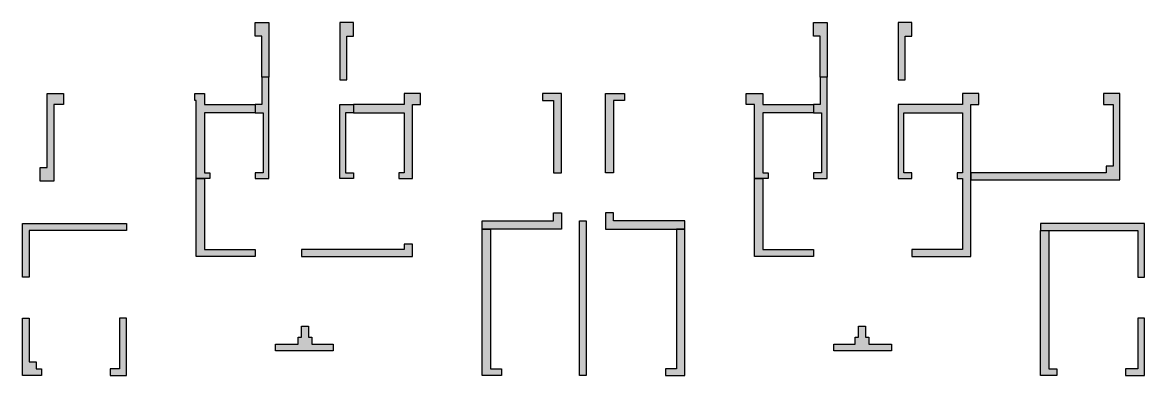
# Model space of a CAD drawing. Extents: x -100030 to 535495, y -23375 to 1879320.
# Drawn here: x 382145 to 423145, y 635625 to 648525 of the extents above; entities that cross this region are included whole.
import ezdxf

# ---------------------------------------------------------------- set-up
doc = ezdxf.new("R2010")
doc.units = 0
doc.header["$LTSCALE"] = 500
doc.layers.get('0').update_dxf_attribs({"linetype": 'CONTINUOUS'})
doc.layers.add('S_WALL', color=2, linetype='CONTINUOUS')
doc.layers.add('S_WALL_HACH', color=15, linetype='CONTINUOUS', lineweight=50)

# ---------------------------------------------------------------- blocks, each defined once
blk = doc.blocks.new('DXMX_View_Plane_DEFAULT_B1F_最下层_191113095621577005')
at = {"layer": 'S_WALL_HACH', "lineweight": -3}
for points in [[(8800, 13200), (8800, 11400), (8550, 11400), (8550, 12900), (8300, 12900), (8300, 13400), (8800, 13400)], [(11400, 13200), (11400, 11300), (11650, 11300), (11650, 12900), (11900, 12900), (11900, 13400), (11400, 13400)], [(29200, 13200), (29200, 11400), (28950, 11400), (28950, 12900), (28700, 12900), (28700, 13400), (29200, 13400)], [(31800, 13200), (31800, 11300), (32050, 11300), (32050, 12900), (32300, 12900), (32300, 13400), (31800, 13400)], [(8600, 7900), (8300, 7900), (8300, 7700), (8800, 7700), (8800, 11400), (8550, 11400), (8550, 10400), (8300, 10400), (8300, 10100), (8600, 10100)], [(29000, 7900), (28700, 7900), (28700, 7700), (29200, 7700), (29200, 11400), (28950, 11400), (28950, 10400), (28700, 10400), (28700, 10100), (29000, 10100)], [(1300, 10550), (1300, 10400), (950, 10400), (950, 7600), (700, 7600), (450, 7600), (450, 8100), (700, 8100), (700, 10800), (1300, 10800)], [(6450, 10400), (8300, 10400), (8300, 10100), (6450, 10100), (6450, 7900), (6650, 7900), (6650, 7700), (6150, 7700), (6150, 10550), (6100, 10550), (6100, 10800), (6450, 10800)], [(14350, 10800), (13750, 10800), (13750, 10400), (11900, 10400), (11900, 10100), (13750, 10100), (13750, 7900), (13550, 7900), (13550, 7700), (14050, 7700), (14050, 10400), (14350, 10400), (14350, 10550)], [(18800, 10550), (19200, 10550), (19200, 7900), (19500, 7900), (19500, 10800), (18800, 10800)], [(21800, 10550), (21400, 10550), (21400, 7900), (21100, 7900), (21100, 10800), (21800, 10800)], [(26250, 10800), (26850, 10800), (26850, 10400), (28700, 10400), (28700, 10100), (26850, 10100), (26850, 7900), (27050, 7900), (27050, 7700), (26550, 7700), (26550, 10400), (26250, 10400)], [(32300, 5100), (32300, 4850), (34450, 4850), (34450, 10400), (34750, 10400), (34750, 10800), (34150, 10800), (34150, 10400), (31800, 10400), (31800, 7700), (32300, 7700), (32300, 7900), (32000, 7900), (32000, 10100), (34150, 10100), (34150, 7900), (33950, 7900), (33950, 7700), (34150, 7700), (34150, 5100)], [(39300, 10550), (39300, 10400), (39650, 10400), (39650, 8150), (39400, 8150), (39400, 7900), (34450, 7900), (34450, 7650), (39400, 7650), (39650, 7650), (39900, 7650), (39900, 10800), (39300, 10800)], [(11600, 7900), (11900, 7900), (11900, 7700), (11400, 7700), (11400, 10400), (11600, 10400), (11900, 10400), (11900, 10100), (11600, 10100)], [(6450, 7700), (6450, 5100), (8300, 5100), (8300, 4850), (6150, 4850), (6150, 7700)], [(26850, 7700), (26850, 5100), (28700, 5100), (28700, 4850), (26550, 4850), (26550, 7700)], [(16800, 6150), (19200, 6150), (19200, 6450), (19500, 6450), (19500, 5850), (18150, 5850), (17900, 5850), (16600, 5850), (16600, 6150)], [(20150, 6150), (20400, 6150), (20400, 500), (20150, 500)], [(23800, 6150), (21400, 6150), (21400, 6450), (21100, 6450), (21100, 5850), (22450, 5850), (22700, 5850), (24000, 5850), (24000, 6150)], [(-200, 6050), (50, 6050), (3600, 6050), (3600, 5800), (50, 5800), (50, 4100), (-200, 4100)], [(16600, 5850), (16900, 5850), (16900, 750), (17300, 750), (17300, 500), (16600, 500)], [(24000, 5850), (23700, 5850), (23700, 750), (23300, 750), (23300, 500), (24000, 500), (24000, 1400)], [(40800, 6050), (40550, 6050), (37000, 6050), (37000, 5800), (40550, 5800), (40550, 4100), (40800, 4100)], [(37000, 5800), (37300, 5800), (37300, 750), (37600, 750), (37600, 500), (37000, 500)], [(13750, 5300), (13750, 5100), (10000, 5100), (10000, 4850), (14050, 4850), (14050, 5300)], [(-200, 2600), (50, 2600), (50, 999), (300, 999), (300, 750), (500, 750), (500, 500), (0, 500), (-200, 500)], [(3600, 2600), (3350, 2600), (3350, 750), (3000, 750), (3000, 500), (3600, 500)], [(40800, 2600), (40550, 2600), (40550, 750), (40100, 750), (40100, 500), (40600, 500), (40800, 500)], [(9050, 1650), (9875, 1650), (9875, 1900), (10000, 1900), (10000, 2300), (10250, 2300), (10250, 1900), (10375, 1900), (10375, 1650), (11150, 1650), (11150, 1400), (9050, 1400)], [(29450, 1650), (30225, 1650), (30225, 1900), (30350, 1900), (30350, 2300), (30600, 2300), (30600, 1900), (30725, 1900), (30725, 1650), (31550, 1650), (31550, 1400), (29450, 1400)]]:
    blk.add_hatch(color=256, dxfattribs=at).paths.add_polyline_path(points, flags=0)
at = {"layer": 'S_WALL', "linetype": 'Continuous', "lineweight": -3, "ltscale": 0.5, "flags": 128}
for points in [[(8800, 13200), (8800, 11400), (8550, 11400), (8550, 12900), (8300, 12900), (8300, 13400), (8800, 13400), (8800, 13200)], [(11400, 13200), (11400, 11300), (11650, 11300), (11650, 12900), (11900, 12900), (11900, 13400), (11400, 13400), (11400, 13200)], [(29200, 13200), (29200, 11400), (28950, 11400), (28950, 12900), (28700, 12900), (28700, 13400), (29200, 13400), (29200, 13200)], [(31800, 13200), (31800, 11300), (32050, 11300), (32050, 12900), (32300, 12900), (32300, 13400), (31800, 13400), (31800, 13200)], [(8600, 7900), (8300, 7900), (8300, 7700), (8800, 7700), (8800, 11400), (8550, 11400), (8550, 10400), (8300, 10400), (8300, 10100), (8600, 10100), (8600, 7900)], [(29000, 7900), (28700, 7900), (28700, 7700), (29200, 7700), (29200, 11400), (28950, 11400), (28950, 10400), (28700, 10400), (28700, 10100), (29000, 10100), (29000, 7900)], [(1300, 10550), (1300, 10400), (950, 10400), (950, 7600), (700, 7600), (450, 7600), (450, 8100), (700, 8100), (700, 10800), (1300, 10800), (1300, 10550)], [(6450, 10400), (8300, 10400), (8300, 10100), (6450, 10100), (6450, 7900), (6650, 7900), (6650, 7700), (6150, 7700), (6150, 10550), (6100, 10550), (6100, 10800), (6450, 10800), (6450, 10400)], [(14350, 10800), (13750, 10800), (13750, 10400), (11900, 10400), (11900, 10100), (13750, 10100), (13750, 7900), (13550, 7900), (13550, 7700), (14050, 7700), (14050, 10400), (14350, 10400), (14350, 10550), (14350, 10800)], [(18800, 10550), (19200, 10550), (19200, 7900), (19500, 7900), (19500, 10800), (18800, 10800), (18800, 10550)], [(21800, 10550), (21400, 10550), (21400, 7900), (21100, 7900), (21100, 10800), (21800, 10800), (21800, 10550)], [(26250, 10800), (26850, 10800), (26850, 10400), (28700, 10400), (28700, 10100), (26850, 10100), (26850, 7900), (27050, 7900), (27050, 7700), (26550, 7700), (26550, 10400), (26250, 10400), (26250, 10800)], [(32300, 5100), (32300, 4850), (34450, 4850), (34450, 10400), (34750, 10400), (34750, 10800), (34150, 10800), (34150, 10400), (31800, 10400), (31800, 7700), (32300, 7700), (32300, 7900), (32000, 7900), (32000, 10100), (34150, 10100), (34150, 7900), (33950, 7900), (33950, 7700), (34150, 7700), (34150, 5100), (32300, 5100)], [(39300, 10550), (39300, 10400), (39650, 10400), (39650, 8150), (39400, 8150), (39400, 7900), (34450, 7900), (34450, 7650), (39400, 7650), (39650, 7650), (39900, 7650), (39900, 10800), (39300, 10800), (39300, 10550)], [(11600, 7900), (11900, 7900), (11900, 7700), (11400, 7700), (11400, 10400), (11600, 10400), (11900, 10400), (11900, 10100), (11600, 10100), (11600, 7900)], [(6450, 7700), (6450, 5100), (8300, 5100), (8300, 4850), (6150, 4850), (6150, 7700), (6450, 7700)], [(26850, 7700), (26850, 5100), (28700, 5100), (28700, 4850), (26550, 4850), (26550, 7700), (26850, 7700)], [(16800, 6150), (19200, 6150), (19200, 6450), (19500, 6450), (19500, 5850), (18150, 5850), (17900, 5850), (16600, 5850), (16600, 6150), (16800, 6150)], [(20150, 6150), (20400, 6150), (20400, 500), (20150, 500), (20150, 6150)], [(23800, 6150), (21400, 6150), (21400, 6450), (21100, 6450), (21100, 5850), (22450, 5850), (22700, 5850), (24000, 5850), (24000, 6150), (23800, 6150)], [(-200, 6050), (50, 6050), (3600, 6050), (3600, 5800), (50, 5800), (50, 4100), (-200, 4100), (-200, 6050)], [(16600, 5850), (16900, 5850), (16900, 750), (17300, 750), (17300, 500), (16600, 500), (16600, 5850)], [(24000, 5850), (23700, 5850), (23700, 750), (23300, 750), (23300, 500), (24000, 500), (24000, 1400), (24000, 5850)], [(40800, 6050), (40550, 6050), (37000, 6050), (37000, 5800), (40550, 5800), (40550, 4100), (40800, 4100), (40800, 6050)], [(37000, 5800), (37300, 5800), (37300, 750), (37600, 750), (37600, 500), (37000, 500), (37000, 5800)], [(13750, 5300), (13750, 5100), (10000, 5100), (10000, 4850), (14050, 4850), (14050, 5300), (13750, 5300)], [(-200, 2600), (50, 2600), (50, 999), (300, 999), (300, 750), (500, 750), (500, 500), (0, 500), (-200, 500), (-200, 2600)], [(3600, 2600), (3350, 2600), (3350, 750), (3000, 750), (3000, 500), (3600, 500), (3600, 2600)], [(40800, 2600), (40550, 2600), (40550, 750), (40100, 750), (40100, 500), (40600, 500), (40800, 500), (40800, 2600)], [(9050, 1650), (9875, 1650), (9875, 1900), (10000, 1900), (10000, 2300), (10250, 2300), (10250, 1900), (10375, 1900), (10375, 1650), (11150, 1650), (11150, 1400), (9050, 1400), (9050, 1650)], [(29450, 1650), (30225, 1650), (30225, 1900), (30350, 1900), (30350, 2300), (30600, 2300), (30600, 1900), (30725, 1900), (30725, 1650), (31550, 1650), (31550, 1400), (29450, 1400), (29450, 1650)]]:
    blk.add_lwpolyline(points, close=True, dxfattribs=at)

msp = doc.modelspace()

# ---------------------------------------------------------------- block references
msp.add_blockref('DXMX_View_Plane_DEFAULT_B1F_最下层_191113095621577005', (382345, 635125))

doc.saveas('drawing.dxf')
